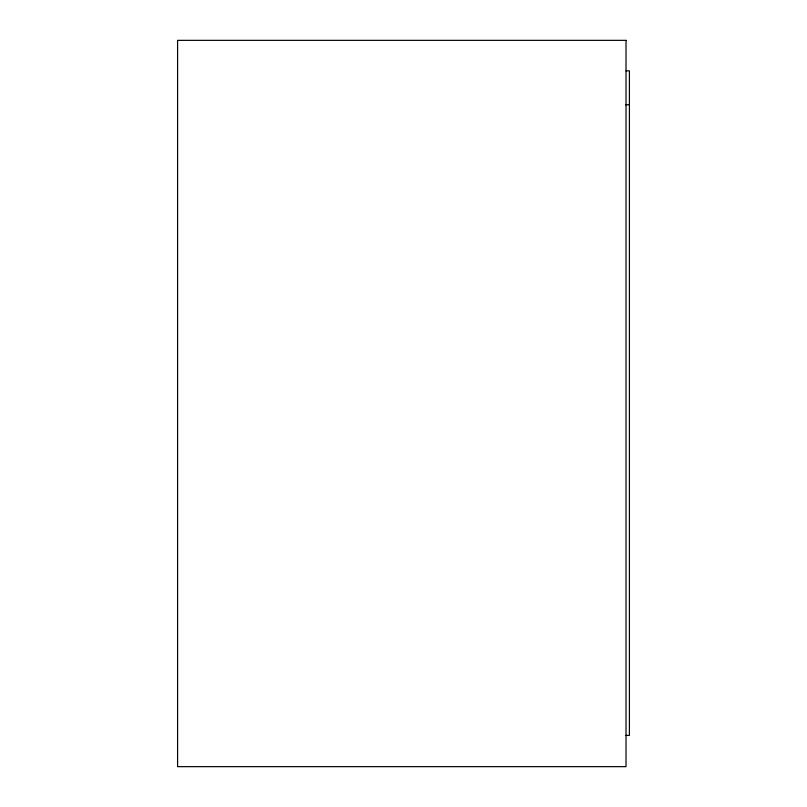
<?xml version="1.0" encoding="UTF-8"?>
<svg xmlns="http://www.w3.org/2000/svg" width="807" height="807" viewBox="0 0 807 807"><rect width="100%" height="100%" fill="white"/><g stroke="black" fill="none" stroke-linecap="round" stroke-linejoin="round"><path stroke-width="1.21" d="M626.02 70.855L629.41 70.855L629.41 735.419L626.02 735.419M625.647 104.739L629.41 104.739M626.02 40.35L177.59 40.35L177.59 766.65L626.02 766.65L626.02 40.35"/></g></svg>
